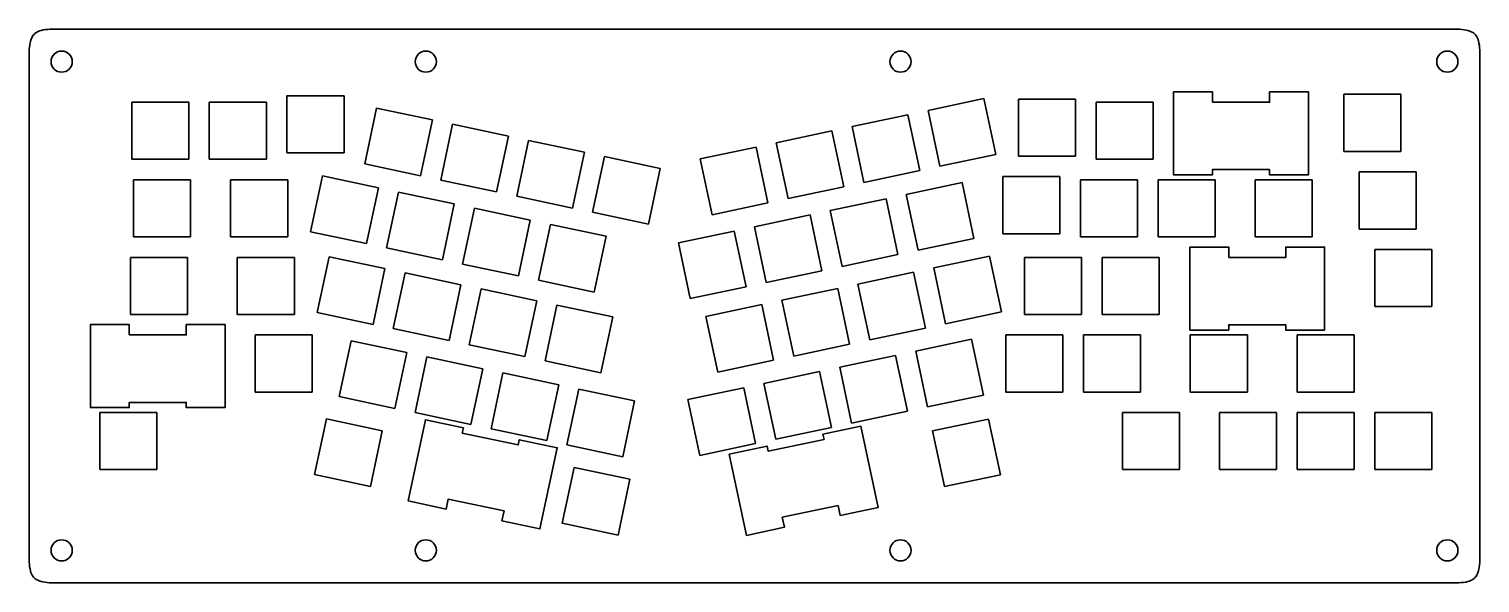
# Model space of a CAD drawing. Header units: millimetres. Extents: x 47 to 403, y -213 to -77.
import ezdxf

# ---------------------------------------------------------------- set-up
doc = ezdxf.new("R2010")
doc.units = ezdxf.units.MM
doc.header["$MEASUREMENT"] = 0
doc.layers.add('mount', color=7, linetype='Continuous', lineweight=0)

# ---------------------------------------------------------------- blocks, each defined once
blk = doc.blocks.new('Block_0')
at = {"layer": 'mount', "color": 250, "lineweight": 35, "true_color": 0x231815}
for centre in [(55, -85.13), (144.35, -85.13), (260.82, -85.13), (395, -85.13), (55, -205.09), (144.35, -205.09), (260.82, -205.09), (395, -205.09)]:
    blk.add_circle(centre, 2.6, dxfattribs=at)
blk = doc.blocks.new('Block_2')
at = {"layer": 'mount', "color": 250, "lineweight": 35, "true_color": 0x231815}
for points in [[(337.36, -95.09), (337.36, -92.56), (327.84, -92.56), (327.84, -112.94), (337.36, -112.94), (337.36, -111.64), (351.36, -111.64), (351.36, -112.94), (360.89, -112.94), (360.89, -92.56), (351.36, -92.56), (351.36, -95.09)], [(341.34, -133.17), (341.34, -130.65), (331.82, -130.65), (331.82, -151.03), (341.34, -151.03), (341.34, -149.73), (355.34, -149.73), (355.34, -151.03), (364.87, -151.03), (364.87, -130.65), (355.34, -130.65), (355.34, -133.17)], [(71.59, -152.2), (71.59, -149.68), (62.07, -149.68), (62.07, -170.06), (71.59, -170.06), (71.59, -168.76), (85.59, -168.76), (85.59, -170.06), (95.12, -170.06), (95.12, -149.68), (85.59, -149.68), (85.59, -152.2)], [(163.57, -195.39), (163.04, -197.86), (172.36, -199.84), (176.6, -179.91), (167.28, -177.93), (167.01, -179.2), (153.31, -176.29), (153.59, -175.02), (144.27, -173.04), (140.03, -192.97), (149.35, -194.95), (149.87, -192.48)], [(245.51, -194.05), (246.04, -196.52), (255.35, -194.54), (251.12, -174.61), (241.8, -176.59), (242.07, -177.86), (228.37, -180.77), (228.1, -179.5), (218.79, -181.48), (223.02, -201.41), (232.34, -199.43), (231.82, -196.96)]]:
    blk.add_lwpolyline(points, close=True, dxfattribs=at)
blk = doc.blocks.new('Block_3')
at = {"layer": 'mount', "color": 250, "lineweight": 35, "true_color": 0x231815}
for p, q in [((72.19, -95.07), (86.19, -95.07)), ((72.19, -109.07), (72.19, -95.07)), ((86.19, -95.07), (86.19, -109.07)), ((91.24, -95.07), (105.24, -95.07)), ((91.24, -109.07), (91.24, -95.07)), ((105.24, -95.07), (105.24, -109.07)), ((110.29, -93.55), (124.29, -93.55)), ((110.29, -107.55), (110.29, -93.55)), ((124.29, -93.55), (124.29, -107.55)), ((289.74, -94.31), (303.74, -94.31)), ((289.74, -108.31), (289.74, -94.31)), ((303.74, -94.31), (303.74, -108.31)), ((308.79, -95.07), (322.79, -95.07)), ((308.79, -109.07), (308.79, -95.07)), ((322.79, -95.07), (322.79, -109.07)), ((369.56, -93.16), (383.56, -93.16)), ((369.56, -107.17), (369.56, -93.16)), ((383.56, -93.16), (383.56, -107.17)), ((86.19, -109.07), (72.19, -109.07)), ((105.24, -109.07), (91.24, -109.07)), ((124.29, -107.55), (110.29, -107.55)), ((303.74, -108.31), (289.74, -108.31)), ((322.79, -109.07), (308.79, -109.07)), ((383.56, -107.17), (369.56, -107.17)), ((285.93, -113.36), (299.93, -113.36)), ((285.93, -127.36), (285.93, -113.36)), ((299.93, -113.36), (299.93, -127.36)), ((373.37, -112.21), (387.37, -112.21)), ((373.37, -126.22), (373.37, -112.21)), ((387.37, -112.21), (387.37, -126.22)), ((72.66, -114.12), (86.66, -114.12)), ((72.66, -128.12), (72.66, -114.12)), ((86.66, -114.12), (86.66, -128.12)), ((96.47, -114.12), (110.48, -114.12)), ((96.47, -128.12), (96.47, -114.12)), ((110.48, -114.12), (110.48, -128.12)), ((304.98, -114.12), (318.98, -114.12)), ((304.98, -128.12), (304.98, -114.12)), ((318.98, -114.12), (318.98, -128.12)), ((324.03, -114.12), (338.03, -114.12)), ((324.03, -128.12), (324.03, -114.12)), ((338.03, -114.12), (338.03, -128.12)), ((347.84, -114.12), (361.84, -114.12)), ((347.84, -128.12), (347.84, -114.12)), ((361.84, -114.12), (361.84, -128.12)), ((86.66, -128.12), (72.66, -128.12)), ((110.48, -128.12), (96.47, -128.12)), ((299.93, -127.36), (285.93, -127.36)), ((318.98, -128.12), (304.98, -128.12)), ((338.03, -128.12), (324.03, -128.12)), ((361.84, -128.12), (347.84, -128.12)), ((387.37, -126.22), (373.37, -126.22)), ((377.18, -131.26), (391.18, -131.26)), ((377.18, -145.27), (377.18, -131.26)), ((391.18, -131.26), (391.18, -145.27)), ((71.9, -133.17), (85.9, -133.17)), ((71.9, -147.17), (71.9, -133.17)), ((85.9, -133.17), (85.9, -147.17)), ((98.1, -133.17), (112.1, -133.17)), ((98.1, -147.17), (98.1, -133.17)), ((112.1, -133.17), (112.1, -147.17)), ((291.26, -133.17), (305.26, -133.17)), ((291.26, -147.17), (291.26, -133.17)), ((305.26, -133.17), (305.26, -147.17)), ((310.31, -133.17), (324.31, -133.17)), ((310.31, -147.17), (310.31, -133.17)), ((324.31, -133.17), (324.31, -147.17)), ((391.18, -145.27), (377.18, -145.27)), ((85.9, -147.17), (71.9, -147.17)), ((112.1, -147.17), (98.1, -147.17)), ((305.26, -147.17), (291.26, -147.17)), ((324.31, -147.17), (310.31, -147.17)), ((102.48, -152.22), (116.48, -152.22)), ((102.48, -166.22), (102.48, -152.22)), ((116.48, -152.22), (116.48, -166.22)), ((286.69, -152.22), (300.69, -152.22)), ((286.69, -166.22), (286.69, -152.22)), ((300.69, -152.22), (300.69, -166.22)), ((305.74, -152.22), (319.74, -152.22)), ((305.74, -166.22), (305.74, -152.22)), ((319.74, -152.22), (319.74, -166.22)), ((331.93, -152.22), (345.93, -152.22)), ((331.93, -166.22), (331.93, -152.22)), ((345.93, -152.22), (345.93, -166.22)), ((358.13, -152.22), (372.13, -152.22)), ((358.13, -166.22), (358.13, -152.22)), ((372.13, -152.22), (372.13, -166.22)), ((116.48, -166.22), (102.48, -166.22)), ((300.69, -166.22), (286.69, -166.22)), ((319.74, -166.22), (305.74, -166.22)), ((345.93, -166.22), (331.93, -166.22)), ((372.13, -166.22), (358.13, -166.22)), ((64.38, -171.27), (78.38, -171.27)), ((64.38, -185.27), (64.38, -171.27)), ((78.38, -171.27), (78.38, -185.27)), ((315.26, -171.27), (329.27, -171.27)), ((315.26, -185.27), (315.26, -171.27)), ((329.27, -171.27), (329.27, -185.27)), ((339.08, -171.27), (353.08, -171.27)), ((339.08, -185.27), (339.08, -171.27)), ((353.08, -171.27), (353.08, -185.27)), ((358.13, -171.27), (372.13, -171.27)), ((358.13, -185.27), (358.13, -171.27)), ((372.13, -171.27), (372.13, -185.27)), ((377.18, -171.27), (391.18, -171.27)), ((377.18, -185.27), (377.18, -171.27)), ((391.18, -171.27), (391.18, -185.27)), ((78.38, -185.27), (64.38, -185.27)), ((329.27, -185.27), (315.26, -185.27)), ((353.08, -185.27), (339.08, -185.27)), ((372.13, -185.27), (358.13, -185.27)), ((391.18, -185.27), (377.18, -185.27))]:
    blk.add_line(p, q, dxfattribs=at)
blk = doc.blocks.new('Block_4')
at = {"layer": 'mount', "color": 250, "lineweight": 35, "true_color": 0x231815}
for p, q in [((132.29, -96.54), (129.38, -110.23)), ((145.98, -99.45), (132.29, -96.54)), ((143.07, -113.14), (145.98, -99.45)), ((150.92, -100.5), (148.01, -114.19)), ((164.62, -103.41), (150.92, -100.5)), ((161.71, -117.1), (164.62, -103.41)), ((169.56, -104.46), (166.65, -118.15)), ((183.25, -107.37), (169.56, -104.46)), ((129.38, -110.23), (143.07, -113.14)), ((180.34, -121.06), (183.25, -107.37)), ((188.19, -108.42), (185.28, -122.11)), ((201.89, -111.33), (188.19, -108.42)), ((119.01, -113.19), (116.1, -126.88)), ((132.71, -116.1), (119.01, -113.19)), ((198.97, -125.02), (201.89, -111.33)), ((129.79, -129.79), (132.71, -116.1)), ((137.65, -117.15), (134.73, -130.84)), ((151.34, -120.06), (137.65, -117.15)), ((148.01, -114.19), (161.71, -117.1)), ((148.43, -133.76), (151.34, -120.06)), ((166.65, -118.15), (180.34, -121.06)), ((156.28, -121.11), (153.37, -134.81)), ((169.97, -124.02), (156.28, -121.11)), ((167.06, -137.72), (169.97, -124.02)), ((185.28, -122.11), (198.97, -125.02)), ((116.1, -126.88), (129.79, -129.79)), ((174.91, -125.07), (172, -138.77)), ((188.61, -127.98), (174.91, -125.07)), ((185.7, -141.68), (188.61, -127.98)), ((134.73, -130.84), (148.43, -133.76)), ((120.64, -133.01), (117.73, -146.71)), ((134.34, -135.92), (120.64, -133.01)), ((153.37, -134.81), (167.06, -137.72)), ((131.42, -149.62), (134.34, -135.92)), ((139.27, -136.97), (136.36, -150.67)), ((152.97, -139.88), (139.27, -136.97)), ((172, -138.77), (185.7, -141.68)), ((150.06, -153.58), (152.97, -139.88)), ((157.91, -140.93), (155, -154.63)), ((171.6, -143.84), (157.91, -140.93)), ((168.69, -157.54), (171.6, -143.84)), ((176.54, -144.89), (173.63, -158.59)), ((190.24, -147.81), (176.54, -144.89)), ((117.73, -146.71), (131.42, -149.62)), ((187.33, -161.5), (190.24, -147.81)), ((136.36, -150.67), (150.06, -153.58)), ((126, -153.63), (123.09, -167.32)), ((139.69, -156.54), (126, -153.63)), ((136.78, -170.23), (139.69, -156.54)), ((155, -154.63), (168.69, -157.54)), ((144.63, -157.59), (141.72, -171.28)), ((158.32, -160.5), (144.63, -157.59)), ((173.63, -158.59), (187.33, -161.5)), ((155.42, -174.19), (158.32, -160.5)), ((163.26, -161.55), (160.35, -175.24)), ((176.96, -164.46), (163.26, -161.55)), ((123.09, -167.32), (136.78, -170.23)), ((174.05, -178.15), (176.96, -164.46)), ((181.9, -165.51), (178.99, -179.2)), ((195.59, -168.42), (181.9, -165.51)), ((192.68, -182.11), (195.59, -168.42)), ((119.97, -172.79), (117.06, -186.49)), ((133.67, -175.71), (119.97, -172.79)), ((141.72, -171.28), (155.42, -174.19)), ((130.76, -189.4), (133.67, -175.71)), ((160.35, -175.24), (174.05, -178.15)), ((178.99, -179.2), (192.68, -182.11)), ((180.73, -184.74), (177.82, -198.43)), ((194.43, -187.65), (180.73, -184.74)), ((117.06, -186.49), (130.76, -189.4)), ((191.52, -201.34), (194.43, -187.65)), ((177.82, -198.43), (191.52, -201.34))]:
    blk.add_line(p, q, dxfattribs=at)
blk = doc.blocks.new('Block_5')
at = {"layer": 'mount', "color": 250, "lineweight": 35, "true_color": 0x231815}
for p, q in [((281.28, -94.21), (267.58, -97.12)), ((284.18, -107.91), (281.28, -94.21)), ((262.64, -98.17), (248.95, -101.08)), ((265.55, -111.87), (262.64, -98.17)), ((267.58, -97.12), (270.49, -110.82)), ((244.01, -102.13), (230.31, -105.04)), ((246.92, -115.83), (244.01, -102.13)), ((248.95, -101.08), (251.86, -114.78)), ((225.37, -106.1), (211.68, -109.01)), ((228.28, -119.79), (225.37, -106.1)), ((230.31, -105.04), (233.22, -118.74)), ((211.68, -109.01), (214.59, -122.7)), ((270.49, -110.82), (284.18, -107.91)), ((251.86, -114.78), (265.55, -111.87)), ((233.22, -118.74), (246.92, -115.83)), ((275.92, -114.83), (262.22, -117.74)), ((278.83, -128.52), (275.92, -114.83)), ((214.59, -122.7), (228.28, -119.79)), ((257.29, -118.79), (243.59, -121.7)), ((260.2, -132.48), (257.29, -118.79)), ((262.22, -117.74), (265.13, -131.43)), ((238.65, -122.75), (224.96, -125.66)), ((241.56, -136.44), (238.65, -122.75)), ((243.59, -121.7), (246.5, -135.39)), ((220.02, -126.71), (206.32, -129.62)), ((222.93, -140.4), (220.02, -126.71)), ((224.96, -125.66), (227.87, -139.35)), ((206.32, -129.62), (209.23, -143.31)), ((265.13, -131.43), (278.83, -128.52)), ((246.5, -135.39), (260.2, -132.48)), ((282.67, -132.86), (268.98, -135.78)), ((285.58, -146.56), (282.67, -132.86)), ((227.87, -139.35), (241.56, -136.44)), ((264.04, -136.83), (250.35, -139.74)), ((266.95, -150.52), (264.04, -136.83)), ((268.98, -135.78), (271.89, -149.47)), ((209.23, -143.31), (222.93, -140.4)), ((245.41, -140.79), (231.71, -143.7)), ((248.32, -154.48), (245.41, -140.79)), ((250.35, -139.74), (253.26, -153.43)), ((226.77, -144.75), (213.08, -147.66)), ((229.68, -158.44), (226.77, -144.75)), ((231.71, -143.7), (234.62, -157.39)), ((213.08, -147.66), (215.99, -161.35)), ((271.89, -149.47), (285.58, -146.56)), ((253.26, -153.43), (266.95, -150.52)), ((234.62, -157.39), (248.32, -154.48)), ((278.25, -153.28), (264.56, -156.19)), ((264.56, -156.19), (267.47, -169.89)), ((281.16, -166.98), (278.25, -153.28)), ((215.99, -161.35), (229.68, -158.44)), ((259.62, -157.24), (245.92, -160.15)), ((245.92, -160.15), (248.83, -173.85)), ((262.53, -170.94), (259.62, -157.24)), ((240.98, -161.2), (227.29, -164.11)), ((243.89, -174.9), (240.98, -161.2)), ((222.35, -165.16), (208.66, -168.07)), ((225.26, -178.86), (222.35, -165.16)), ((227.29, -164.11), (230.2, -177.81)), ((267.47, -169.89), (281.16, -166.98)), ((208.66, -168.07), (211.56, -181.77)), ((248.83, -173.85), (262.53, -170.94)), ((282.41, -172.85), (268.71, -175.76)), ((285.32, -186.54), (282.41, -172.85)), ((230.2, -177.81), (243.89, -174.9)), ((268.71, -175.76), (271.62, -189.45)), ((211.56, -181.77), (225.26, -178.86)), ((271.62, -189.45), (285.32, -186.54))]:
    blk.add_line(p, q, dxfattribs=at)
blk = doc.blocks.new('Block_1')
at = {"layer": 'mount'}
for name in ['Block_2', 'Block_3', 'Block_5', 'Block_4']:
    blk.add_blockref(name, (0, 0), dxfattribs=at)

msp = doc.modelspace()

# ---------------------------------------------------------------- linework, layer by layer
at = {"layer": 'mount', "color": 250, "lineweight": 35, "true_color": 0x231815}
msp.add_open_spline([(55, -213.09), (53.21, -213.09), (51.67, -213.09), (50.43, -212.85), (49.76, -212.71), (49.22, -212.51), (48.78, -212.24), (48.44, -212.02), (48.16, -211.75), (47.93, -211.42), (47.68, -211.07), (47.5, -210.64), (47.36, -210.13), (47, -208.82), (47, -207.09), (47, -205.09), (47, -205.09), (47, -85.13), (47, -85.13), (47, -83.34), (47, -81.8), (47.25, -80.56), (47.38, -79.89), (47.58, -79.35), (47.86, -78.91), (48.07, -78.57), (48.35, -78.29), (48.67, -78.06), (49.03, -77.81), (49.45, -77.63), (49.97, -77.49), (51.27, -77.13), (53, -77.13), (55, -77.13), (55, -77.13), (395, -77.13), (395, -77.13), (396.79, -77.13), (398.33, -77.13), (399.57, -77.38), (400.24, -77.51), (400.78, -77.71), (401.22, -77.99), (401.56, -78.2), (401.84, -78.48), (402.07, -78.8), (402.32, -79.16), (402.5, -79.58), (402.64, -80.1), (403, -81.4), (403, -83.13), (403, -85.13), (403, -85.13), (403, -205.09), (403, -205.09), (403, -206.88), (403, -208.42), (402.75, -209.66), (402.62, -210.34), (402.42, -210.88), (402.14, -211.31), (401.93, -211.65), (401.65, -211.94), (401.33, -212.17), (400.97, -212.41), (400.55, -212.6), (400.03, -212.74), (398.73, -213.09), (397, -213.09), (395, -213.09), (395, -213.09), (55, -213.09), (55, -213.09)], degree=3, knots=[0, 0, 0, 0, 1, 1, 1, 2, 2, 2, 3, 3, 3, 4, 4, 4, 5, 5, 5, 6, 6, 6, 7, 7, 7, 8, 8, 8, 9, 9, 9, 10, 10, 10, 11, 11, 11, 12, 12, 12, 13, 13, 13, 14, 14, 14, 15, 15, 15, 16, 16, 16, 17, 17, 17, 18, 18, 18, 19, 19, 19, 20, 20, 20, 21, 21, 21, 22, 22, 22, 23, 23, 23, 24, 24, 24, 24], dxfattribs=at)

# ---------------------------------------------------------------- block references
at = {"layer": 'mount'}
for name in ['Block_0', 'Block_1']:
    msp.add_blockref(name, (0, 0), dxfattribs=at)

doc.saveas('drawing.dxf')
